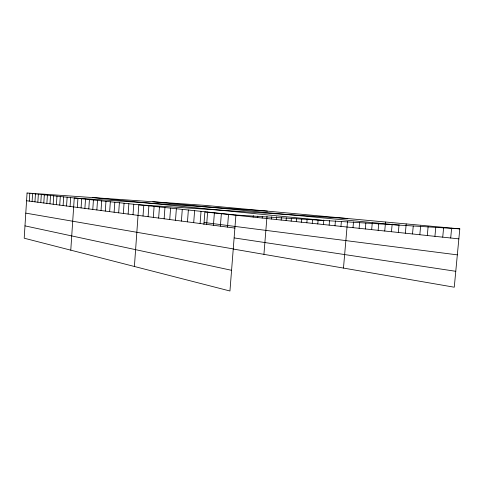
<?xml version="1.0" encoding="UTF-8"?>
<svg xmlns="http://www.w3.org/2000/svg" width="484" height="484" viewBox="0 0 484 484"><rect width="100%" height="100%" fill="white"/><g stroke="black" fill="none" stroke-linecap="round" stroke-linejoin="round"><path stroke-width="0.73" d="M27.056 193.001L24.2 238.213L229.948 290.999L235.908 215.023L27.056 193.001L205.379 205.404L459.8 228.859L454.264 287.212L233.391 249.072M29.306 201.114L29.802 193.291M32.101 201.477L32.603 193.582M34.945 201.852L35.453 193.884M37.843 202.233L38.357 194.193M40.795 202.621L41.315 194.501M43.802 203.014L44.328 194.822M46.863 203.413L47.402 195.143M49.985 203.824L50.53 195.476M53.173 204.242L53.724 195.808M56.416 204.665L56.973 196.153M59.732 205.101L60.294 196.504M63.108 205.543L63.682 196.861M66.556 205.996L67.137 197.224M70.071 206.456L70.658 197.599M70.779 250.161L74.258 197.974L267.416 211.121M77.325 207.412L77.93 198.361M81.07 207.902L81.681 198.761M84.888 208.404L85.511 199.166M88.796 208.913L89.425 199.577M92.783 209.439L93.424 200.001M96.86 209.971L97.514 200.43M101.029 210.522L101.688 200.872M105.288 211.078L105.966 201.32M109.65 211.653L110.334 201.78M114.109 212.234L114.805 202.251M118.677 212.833L119.379 202.736M123.347 213.444L124.061 203.232M128.127 214.073L128.859 203.734M133.027 214.714L133.772 204.254M134.401 266.484L138.805 204.786L347.766 218.526M143.016 216.027L143.784 205.307M148.098 216.693L148.884 205.845M153.313 217.376L154.106 206.396M158.649 218.078L159.46 206.964M164.124 218.798L164.953 207.539M169.739 219.53L170.58 208.138M175.498 220.287L176.357 208.743M181.409 221.061L182.28 209.366M187.471 221.86L188.361 210.008M193.703 222.676L194.61 210.667M200.098 223.517L201.023 211.345M203.921 224.491L204.877 211.974L458.85 238.872M206.674 224.376L207.618 212.04M213.432 225.266L214.394 212.754M220.377 226.173L221.363 213.492M227.528 227.111L228.533 214.249M253.186 217.086L253.301 215.646M257.651 217.564L257.772 216.106M262.195 218.042L262.316 216.572M263.925 254.342L266.999 216.312M271.518 219.028L271.699 216.79M276.297 219.536L276.521 216.796M281.168 220.051L281.392 217.286M286.117 220.577L286.346 217.788M291.162 221.109L291.392 218.296M296.293 221.654L296.529 218.816M301.52 222.21L301.756 219.343M306.844 222.773L307.146 219.155M312.265 223.348L312.567 219.7M317.782 223.929L318.097 220.25M323.415 224.528L323.79 220.063M329.144 225.133L329.531 220.631M334.995 225.756L335.406 220.892M340.954 226.385L341.371 221.472M343.471 268.082L347.518 221.363M353.011 227.661L353.508 221.944M359.11 228.309L359.618 222.531M365.329 228.968L365.844 223.136M371.67 229.64L372.256 223.015M378.137 230.323L378.736 223.632M384.738 231.025L385.542 222.011M391.471 231.733L392.161 224.031M398.344 232.465L399.046 224.685M405.356 233.203L406.197 223.917M412.513 233.966L413.245 226.022M419.828 234.74L420.632 225.98M427.299 235.533L428.116 226.681M434.928 236.337L435.763 227.395M442.727 237.166L443.646 227.365M450.701 238.007L451.632 228.103M235.908 215.023L459.8 228.859M152.841 201.749L398.362 225.06M92.571 197.557L323.397 220.432M204.079 222.471L457.332 254.862M26.566 200.751L234.885 228.079M234.262 237.934L455.777 271.3M25.785 213.135L233.252 248.909M24.98 225.871L231.57 270.302"/></g></svg>
